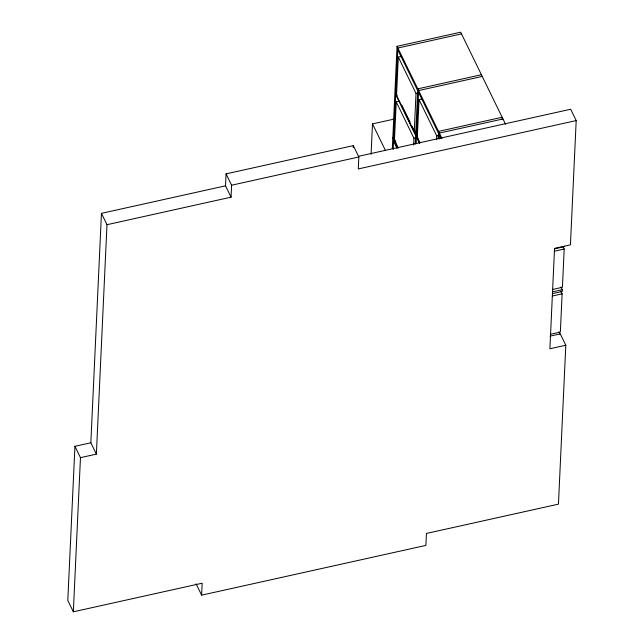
<?xml version="1.0" encoding="UTF-8"?>
<svg xmlns="http://www.w3.org/2000/svg" width="644" height="644" viewBox="0 0 644 644"><rect width="100%" height="100%" fill="white"/><g stroke="black" fill="none" stroke-linecap="round" stroke-linejoin="round"><path stroke-width="0.97" d="M358.644 156.283L570.656 109.239L576.195 120.581L358.289 168.929L358.845 156.983L353.306 145.641L226.068 173.872L225.513 185.826L101.454 213.357L90.844 442.782L74.937 446.308L67.805 600.458L73.344 611.8L202.176 583.214L201.62 595.161L425.885 545.396L426.433 533.449L558.453 504.147L565.802 345.224L560.272 333.882L549.976 336.168M73.344 611.8L80.468 457.651L74.937 446.308M80.468 457.651L96.375 454.125L106.985 224.7L101.454 213.357M106.985 224.7L231.051 197.169L231.599 185.214L226.068 173.872M353.218 147.629L353.306 145.641M371.097 154.286L372.498 123.898L393.911 119.14M392.309 148.74L397.042 46.32L460.661 32.2L505.58 124.292M393.186 149.44L397.871 48.018L461.498 33.899M399.151 101.253L396.229 101.905L394.458 140.142L398.346 148.104M401.22 56.447L398.306 57.091L396.535 95.328L414.237 131.626L416.185 131.191M413.617 145.061L413.931 138.194L396.229 101.905M414.237 131.626L416.008 93.388L398.306 57.091M415.235 144.103L417.787 88.848L481.406 74.728M416.153 143.789L418.616 90.554L482.235 76.435M421.965 98.975L419.043 99.627L417.28 137.864L419.872 143.169M436.568 139.837L436.745 135.916L419.043 99.627M438.21 138.412L438.532 131.384L502.151 117.264L502.062 119.277M439.087 139.112L439.361 133.083L502.98 118.963M560.827 291.201L562.123 293.849L560.352 332.087L550.62 334.252M561.013 287.007L562.317 289.671L562.228 291.466L552.439 293.632M562.896 246.386L564.192 249.043L562.421 287.28L552.689 289.438M576.195 120.581L570.439 244.849L554.54 248.383L549.896 348.758L565.802 345.224M416.008 93.388L417.948 92.953M413.931 138.194L415.879 137.76M436.745 135.916L438.693 135.482M231.599 185.214L358.845 156.983M554.516 248.826L564.305 246.652M554.46 251.2L564.192 249.043M552.528 291.845L562.317 289.671M552.391 296.015L562.123 293.849M558.944 331.821L560.24 334.478M397.042 46.32L441.961 138.412M397.791 49.813L417.706 90.643M418.536 92.342L438.451 133.171M439.28 134.878L441.011 138.428M395.802 92.833L397.098 95.489M401.864 105.254L410.091 122.118M412.249 126.562L415.718 133.662M416.547 135.361L418.278 138.911M419.139 140.69L420.009 142.461M395.722 94.62L415.63 135.449M416.459 137.156L419.494 143.37M393.726 137.639L395.891 142.074M392.816 137.727L397.589 147.524M393.565 141.221L397.074 148.418M372.498 123.898L385.45 150.455M225.513 185.826L231.051 197.169M196.09 583.818L201.62 595.161M90.844 442.782L96.375 454.125"/></g></svg>
